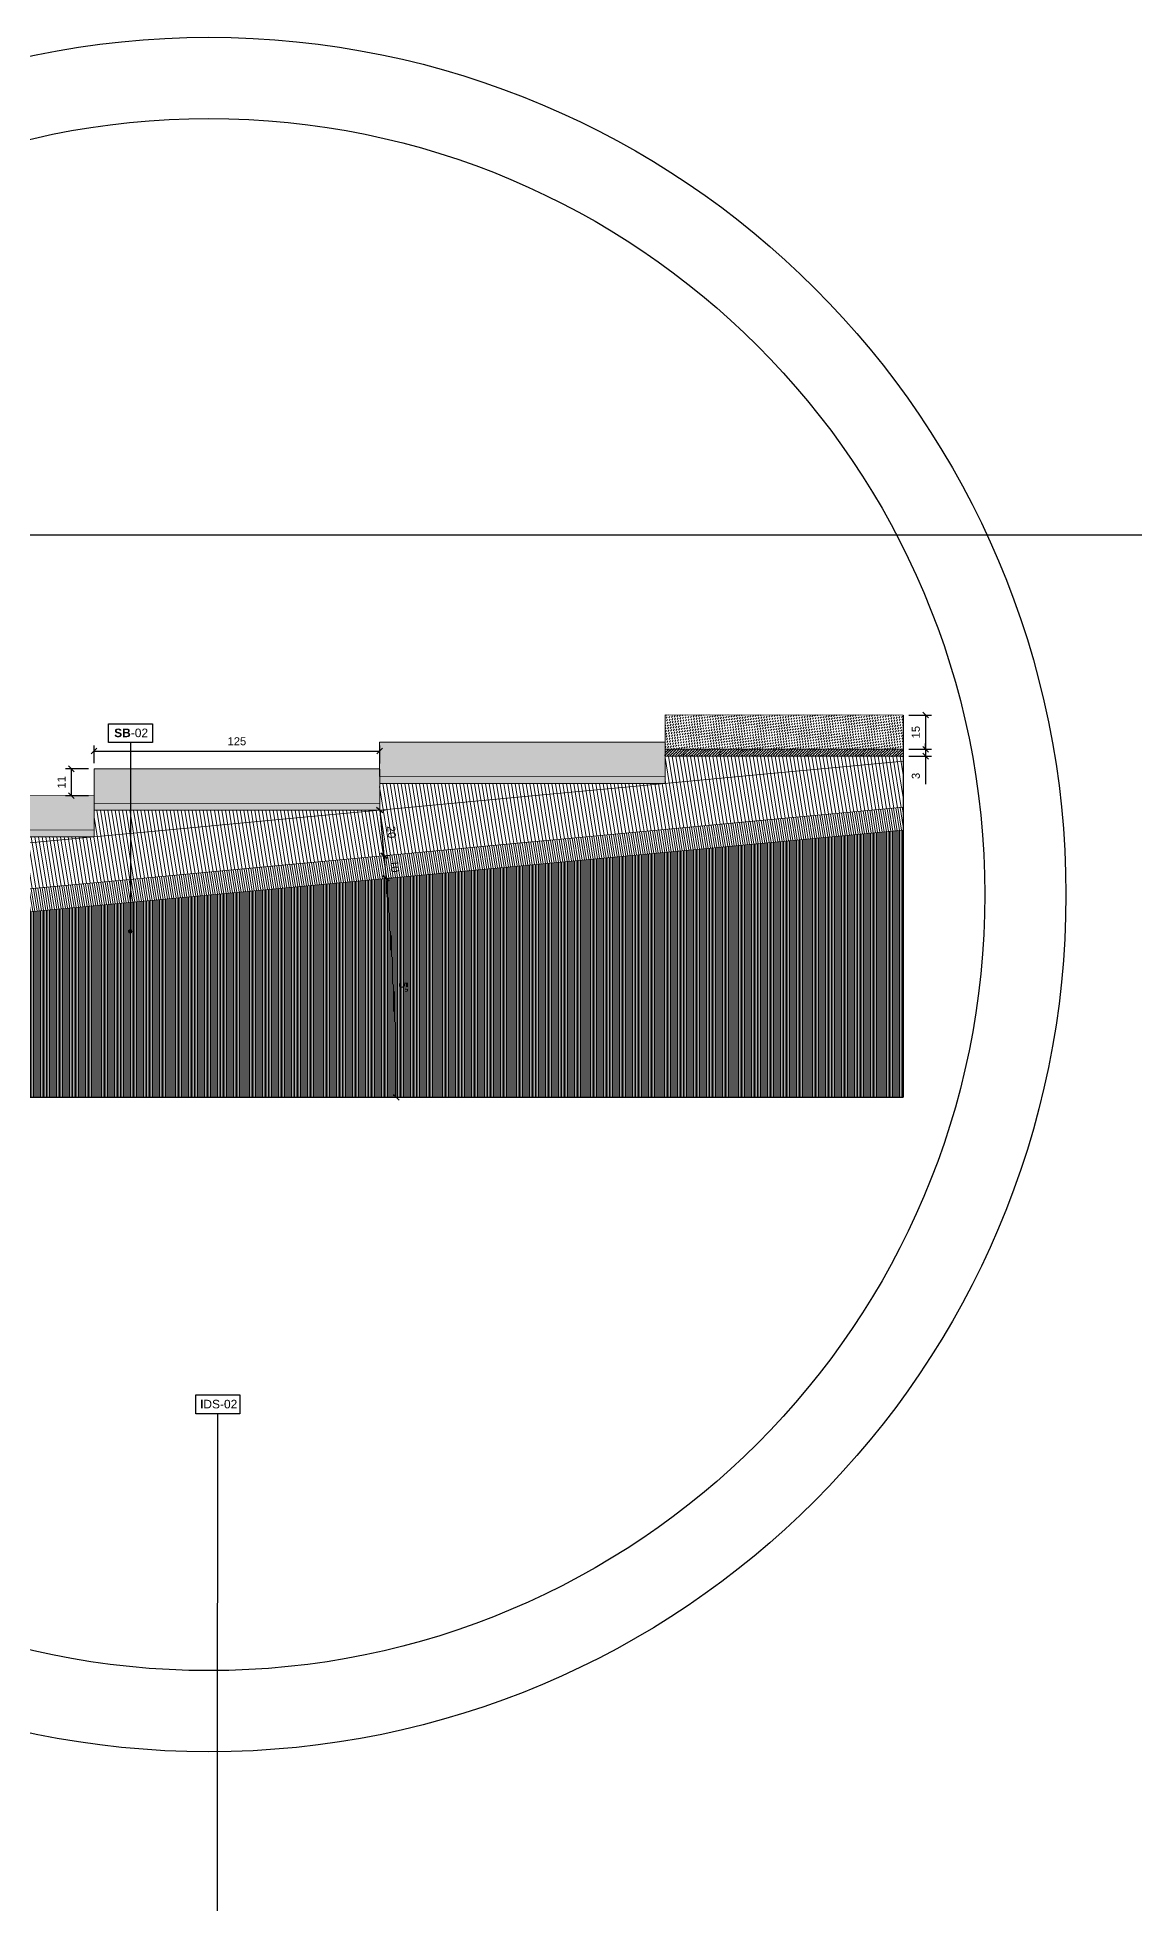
# Model space of a CAD drawing. Header units: metres. Extents: x -325 to 301, y -147 to 149.
# Drawn here: x 95.82 to 100.62, y 47.47 to 55.63 of the extents above; entities that cross this region are included whole.
import ezdxf

# ---------------------------------------------------------------- set-up
doc = ezdxf.new("R2010")
doc.units = ezdxf.units.M
doc.layers.get('Defpoints').update_dxf_attribs({"lineweight": 13})
doc.layers.add('-aux', color=50, linetype='Continuous', plot=False)
doc.layers.add('-AUX_MON', color=3, linetype='Continuous', plot=False)
doc.layers.add('0-TX-1_25', color=7, linetype='Continuous', true_color=0x3f4f7f)
doc.layers.add('EIT_3 TR sorra', color=7, linetype='Continuous', true_color=0xd8ceb0)
doc.layers.add('03-TR-Paviment_08_Natural Stone Bleachers', color=7, linetype='Continuous', lineweight=5, true_color=0xafad9d)
for name, color, linetype, lineweight in [('1-CM', 7, 'Continuous', 0), ('3-TR Formigó', 252, 'Continuous', 0), ('3-TR Seleccionat', 44, 'Continuous', 0)]:
    doc.layers.add(name, color=color, linetype=linetype, lineweight=lineweight)
for name, color, linetype in [('1-SECCIÓ', 1, 'Continuous'), ('A-KEYPLAN_HATCH', 7, 'Continuous'), ('A_TEXT_2', 7, 'Continuous')]:
    doc.layers.add(name, color=color, linetype=linetype)
doc.styles.get("Standard").update_dxf_attribs({"font": 'arial.ttf'})
doc.dimstyles.new('ISO-25', dxfattribs={"dimtxt": 0.1, "dimasz": 0.1, "dimexe": 0.1, "dimexo": 0.1, "dimgap": 0.1, "dimtad": 1, "dimdec": 0, "dimlfac": 100, "dimzin": 9, "dimtxsty": 'Standard', "dimblk": 'OBLIQUE', "dimcen": 0.1, "dimadec": 0, "dimazin": 0, "dimtfac": 1, "dimtdec": 0, "dimtmove": 0, "dimatfit": 3, "dimldrblk": 'OBLIQUE', "dimfxl": 1, "dimarcsym": 0})

# ---------------------------------------------------------------- blocks, each defined once
blk = doc.blocks.new('hatch keyplan 2')
at = {"layer": 'A-KEYPLAN_HATCH'}
blk.add_lwpolyline([(0, 0.00548), (0.01287, 0.00548), (0.01287, 0), (0, 0)], close=True, dxfattribs=at)
blk = doc.blocks.new('hatch keyplan')
at = {"layer": 'A-KEYPLAN_HATCH'}
blk.add_blockref('hatch keyplan 2', (1.43058, 0.85215), dxfattribs=at)
blk = doc.blocks.new('SB-02')
at = {"layer": 'A-KEYPLAN_HATCH'}
blk.add_blockref('hatch keyplan', (-1.43058, -0.85215), dxfattribs=at)
at = {"layer": 'A_TEXT_2', "insert": (-0.0008, 0.00408), "char_height": 0.0025, "attachment_point": 1}
blk.add_mtext_dynamic_manual_height_columns('\\pi0.00249;{\\fArial|b1|i0|c0|p34;SB}-02', width=0.0145619, gutter_width=0.015, heights=[0], dxfattribs=at)
blk = doc.blocks.new('POINT')
at = {"layer": '0-TX-1_25'}
h = blk.add_hatch(dxfattribs=at)
h.set_pattern_fill('ANGLE', color=256)
h.set_pattern_definition([(0, (-83.747, -12.726), (0, 6.985), [5.08, -1.905]), (90, (-83.747, -12.726), (-6.985, 4e-16), [5.08, -1.905])])
edge = h.paths.add_edge_path()
edge.add_arc((0, 0), 0.0075, 0, 360)
h = blk.add_hatch(color=256, dxfattribs=at)
h.dxf.hatch_style = 1
edge = h.paths.add_edge_path()
edge.add_arc((0, 0), 0.0075, 0, 360)
blk.add_circle((0, 0), 0.0075, dxfattribs=at)
blk = doc.blocks.new('_Oblique')
at = {"color": 0, "lineweight": -2}
blk.add_line((-0.5, -0.5), (0.5, 0.5), dxfattribs=at)
blk = doc.blocks.new('*D512')
at = {"layer": '0-TX-1_25', "color": 0, "lineweight": -2, "transparency": 16777216}
for p, q in [((99.6359, 52.6694), (99.7342, 52.6694)), ((99.7092, 52.6694), (99.7092, 52.5194)), ((99.6359, 52.5194), (99.7342, 52.5194))]:
    blk.add_line(p, q, dxfattribs=at)
at = {"layer": 'Defpoints', "color": 0, "transparency": 16777216}
for p in [(99.6109, 52.6694), (99.6109, 52.5194), (99.7092, 52.5194)]:
    blk.add_point(p, dxfattribs=at)
at = {"layer": '0-TX-1_25', "color": 0, "lineweight": -2, "transparency": 16777216, "xscale": 0.025, "yscale": 0.025, "zscale": 0.025}
for p, rotation in [((99.7092, 52.6694), 90), ((99.7092, 52.5194), 270)]:
    blk.add_blockref('_Oblique', p, dxfattribs=dict(at, rotation=rotation))
at = {"layer": '0-TX-1_25', "color": 0, "transparency": 16777216, "insert": (99.6663, 52.5944), "char_height": 0.035, "attachment_point": 5, "rotation": 90}
blk.add_mtext('15', dxfattribs=at)
blk = doc.blocks.new('*D513')
at = {"layer": '0-TX-1_25', "color": 0, "lineweight": -2, "transparency": 16777216}
for p, q in [((99.6359, 52.5194), (99.7342, 52.5194)), ((99.7092, 52.5194), (99.7092, 52.5444)), ((99.7092, 52.5194), (99.7092, 52.4894)), ((99.6355, 52.4894), (99.7342, 52.4894)), ((99.7092, 52.4894), (99.7092, 52.3665))]:
    blk.add_line(p, q, dxfattribs=at)
at = {"layer": 'Defpoints', "color": 0, "transparency": 16777216}
for p in [(99.6109, 52.5194), (99.6105, 52.4894), (99.7092, 52.4894)]:
    blk.add_point(p, dxfattribs=at)
at = {"layer": '0-TX-1_25', "color": 0, "lineweight": -2, "transparency": 16777216, "xscale": 0.025, "yscale": 0.025, "zscale": 0.025}
for p, rotation in [((99.7092, 52.5194), 270), ((99.7092, 52.4894), 90)]:
    blk.add_blockref('_Oblique', p, dxfattribs=dict(at, rotation=rotation))
at = {"layer": '0-TX-1_25', "color": 0, "transparency": 16777216, "insert": (99.6663, 52.4029), "char_height": 0.035, "attachment_point": 5, "rotation": 90}
blk.add_mtext('3', dxfattribs=at)
blk = doc.blocks.new('*D1832')
at = {"layer": '0-TX-1_25', "color": 0, "lineweight": -2, "transparency": 16777216}
for p, q in [((96.045, 52.4339), (95.9451, 52.4339)), ((95.9701, 52.4339), (95.9701, 52.3161)), ((96.0457, 52.3161), (95.9451, 52.3161))]:
    blk.add_line(p, q, dxfattribs=at)
at = {"layer": 'Defpoints', "color": 0, "transparency": 16777216}
for p in [(96.07, 52.4339), (95.9701, 52.3161), (96.0707, 52.3161)]:
    blk.add_point(p, dxfattribs=at)
at = {"layer": '0-TX-1_25', "color": 0, "lineweight": -2, "transparency": 16777216, "xscale": 0.025, "yscale": 0.025, "zscale": 0.025}
for p, rotation in [((95.9701, 52.4339), 90), ((95.9701, 52.3161), 270)]:
    blk.add_blockref('_Oblique', p, dxfattribs=dict(at, rotation=rotation))
at = {"layer": '0-TX-1_25', "color": 0, "transparency": 16777216, "insert": (95.9275, 52.375), "char_height": 0.035, "attachment_point": 5, "rotation": 90}
blk.add_mtext('11', dxfattribs=at)
blk = doc.blocks.new('*D1833')
at = {"layer": '0-TX-1_25', "color": 0, "lineweight": -2, "transparency": 16777216}
for p, q in [((96.07, 52.4589), (96.07, 52.5364)), ((96.07, 52.5114), (97.32, 52.5114)), ((97.32, 52.4579), (97.32, 52.5364))]:
    blk.add_line(p, q, dxfattribs=at)
at = {"layer": 'Defpoints', "color": 0, "transparency": 16777216}
for p in [(97.32, 52.5114), (96.07, 52.4339), (97.32, 52.4329)]:
    blk.add_point(p, dxfattribs=at)
at = {"layer": '0-TX-1_25', "color": 0, "lineweight": -2, "transparency": 16777216, "xscale": 0.025, "yscale": 0.025, "zscale": 0.025, "rotation": 180}
blk.add_blockref('_Oblique', (96.07, 52.5114), dxfattribs=at)
at = {"layer": '0-TX-1_25', "color": 0, "lineweight": -2, "transparency": 16777216, "xscale": 0.025, "yscale": 0.025, "zscale": 0.025}
blk.add_blockref('_Oblique', (97.32, 52.5114), dxfattribs=at)
at = {"layer": '0-TX-1_25', "color": 0, "transparency": 16777216, "insert": (96.695, 52.5543), "char_height": 0.035, "attachment_point": 5}
blk.add_mtext('125', dxfattribs=at)
blk = doc.blocks.new('I-06B')
at = {"layer": 'A-KEYPLAN_HATCH'}
blk.add_blockref('hatch keyplan', (-1.43058, -0.85215), dxfattribs=at)
at = {"layer": 'A_TEXT_2', "insert": (-0.0008, 0.00405), "char_height": 0.0025, "attachment_point": 1}
blk.add_mtext_dynamic_manual_height_columns('\\pi0.00206;{\\fArial|b1|i0|c0|p34;I}DS-02', width=0.0145619, gutter_width=0.015, heights=[0], dxfattribs=at)
blk = doc.blocks.new('*D2949')
at = {"layer": '0-TX-1_25', "color": 0, "lineweight": -2, "transparency": 16777216}
for p, q in [((97.3199, 52.2528), (97.3447, 52.2551)), ((97.3199, 52.2528), (97.3385, 52.0537)), ((97.3385, 52.0537), (97.3634, 52.056))]:
    blk.add_line(p, q, dxfattribs=at)
at = {"layer": 'Defpoints', "color": 0, "transparency": 16777216}
for p in [(97.3199, 52.2528), (97.3385, 52.0537), (97.3385, 52.0537)]:
    blk.add_point(p, dxfattribs=at)
at = {"layer": '0-TX-1_25', "color": 0, "lineweight": -2, "transparency": 16777216, "xscale": 0.025, "yscale": 0.025, "zscale": 0.025}
for p, rotation in [((97.3199, 52.2528), 95.34383030047061), ((97.3385, 52.0537), 275.3438303004706)]:
    blk.add_blockref('_Oblique', p, dxfattribs=dict(at, rotation=rotation))
at = {"layer": '0-TX-1_25', "color": 0, "transparency": 16777216, "insert": (97.3719, 52.1572), "char_height": 0.035, "attachment_point": 5, "rotation": 275.34383}
blk.add_mtext('20', dxfattribs=at)
blk = doc.blocks.new('*D2950')
at = {"layer": '0-TX-1_25', "color": 0, "lineweight": -2, "transparency": 16777216}
for p, q in [((97.3385, 52.0537), (97.3634, 52.056)), ((97.3385, 52.0537), (97.3478, 51.9541)), ((97.3478, 51.9541), (97.3727, 51.9564))]:
    blk.add_line(p, q, dxfattribs=at)
at = {"layer": 'Defpoints', "color": 0, "transparency": 16777216}
for p in [(97.3385, 52.0537), (97.3478, 51.9541), (97.3478, 51.9541)]:
    blk.add_point(p, dxfattribs=at)
at = {"layer": '0-TX-1_25', "color": 0, "lineweight": -2, "transparency": 16777216, "xscale": 0.025, "yscale": 0.025, "zscale": 0.025}
for p, rotation in [((97.3385, 52.0537), 95.3438303004687), ((97.3478, 51.9541), 275.3438303004687)]:
    blk.add_blockref('_Oblique', p, dxfattribs=dict(at, rotation=rotation))
at = {"layer": '0-TX-1_25', "color": 0, "transparency": 16777216, "insert": (97.3858, 52.0079), "char_height": 0.035, "attachment_point": 5, "rotation": 275.34383}
blk.add_mtext('10', dxfattribs=at)
blk = doc.blocks.new('*D2951')
at = {"layer": '0-TX-1_25', "color": 0, "lineweight": -2, "transparency": 16777216}
blk.add_arc((87.1189, 50.9973), 10.2733, 360, 5.34383, dxfattribs=at)
at = {"layer": 'Defpoints', "color": 0, "transparency": 16777216}
for p in [(99.6106, 52.1658), (95.0209, 51.7364), (97.3872, 51.3166), (92.6109, 50.9973), (99.6109, 50.9973)]:
    blk.add_point(p, dxfattribs=at)
at = {"layer": '0-TX-1_25', "color": 0, "lineweight": -2, "transparency": 16777216, "xscale": 0.025, "yscale": 0.025, "zscale": 0.025}
for p, rotation in [((97.3475, 51.9541), 95.34383030046985), ((97.3921, 50.9973), 269.9999999844862)]:
    blk.add_blockref('_Oblique', p, dxfattribs=dict(at, rotation=rotation))
at = {"layer": '0-TX-1_25', "color": 0, "transparency": 16777216, "insert": (97.4237, 51.4782), "char_height": 0.035, "attachment_point": 5, "rotation": 272.67192}
blk.add_mtext('5°', dxfattribs=at)

msp = doc.modelspace()

# ---------------------------------------------------------------- hatches: boundary and pattern name
at = {"layer": '03-TR-Paviment_08_Natural Stone Bleachers'}
h = msp.add_hatch(dxfattribs=at)
h.set_pattern_fill('DASH', color=256, scale=0.002611, angle=232.99405, style=0, double=1)
h.set_pattern_definition([(232.994051, (-53.294984, -72.498246), (0.00163032692, -0.01160912496), [0.0082894435, -0.0082894435])])
h.paths.add_polyline_path([(99.6109, 52.5192), (99.6109, 52.6696), (98.5693, 52.6706), (98.5694, 52.52)])
h = msp.add_hatch(dxfattribs=at)
h.set_pattern_fill('DASH', color=256, scale=0.002611, angle=232.99405, style=0, double=1)
h.set_pattern_definition([(232.994051, (-54.544937, -72.6179085), (0.00163032692, -0.01160912496), [0.0082894435, -0.0082894435])])
h.paths.add_polyline_path([(98.5692, 52.3994), (98.5686, 52.5497), (97.3193, 52.551), (97.3195, 52.4003)])
h = msp.add_hatch(dxfattribs=at)
h.set_pattern_fill('DASH', color=256, scale=0.002611, angle=232.99405, style=0, double=1)
h.set_pattern_definition([(232.994051, (-55.794233, -72.734731), (0.00163032692, -0.01160912496), [0.0082894435, -0.0082894435])])
h.paths.add_polyline_path([(97.3199, 52.2826), (97.3193, 52.4329), (96.07, 52.4342), (96.0702, 52.2835)])
h = msp.add_hatch(dxfattribs=at)
h.set_pattern_fill('DASH', color=256, scale=0.002611, angle=232.99405, style=0, double=1)
h.set_pattern_definition([(232.994051, (-57.043485, -72.851554), (0.00163032692, -0.01160912496), [0.0082894435, -0.0082894435])])
h.paths.add_polyline_path([(96.0706, 52.1658), (96.07, 52.3161), (94.8208, 52.3173), (94.8209, 52.1667)])
at = {"layer": '3-TR Formigó'}
h = msp.add_hatch(dxfattribs=at)
h.set_pattern_fill('ANSI31', color=256, scale=0.005, angle=-125.82476, style=0)
h.set_pattern_definition([(279.175244, (-9.25, 0.6), (0.0156718834, 0.0025313427), [])])
h.paths.add_polyline_path([(99.6106, 52.2662), (99.6105, 52.4894), (98.5692, 52.49), (98.5691, 52.3696), (97.3192, 52.3703), (97.3199, 52.2528), (96.0707, 52.2535), (96.0706, 52.1359), (94.8208, 52.1367), (94.8209, 51.9174), (94.5209, 51.9163), (94.5209, 51.2174), (95.0209, 51.2174), (95.0209, 51.8369)])
h = msp.add_hatch(dxfattribs=at)
h.set_pattern_fill('ANSI31', color=256, scale=0.003, angle=234.17524)
h.set_pattern_definition([(279.175244, (-113.9411585, 7.815517), (0.00940313004, 0.0015188056), [])])
h.paths.add_polyline_path([(99.6106, 52.2662), (95.0209, 51.8364), (95.0209, 51.7364), (99.6106, 52.1658)])
at = {"layer": '3-TR Seleccionat'}
h = msp.add_hatch(dxfattribs=at)
h.set_pattern_fill('ANSI31', color=256, scale=0.002, angle=45)
h.set_pattern_definition([(90, (-9.25, 0.6), (-0.00635, 0), [])])
h.paths.add_polyline_path([(94.5196, 51.7103), (94.4167, 51.7183), (92.6049, 51.7545), (92.6109, 50.9963), (99.6109, 50.9983), (99.6106, 52.1658), (95.0209, 51.7364), (95.0209, 51.1174), (94.5221, 51.1174)])
at = {"layer": 'EIT_3 TR sorra'}
h = msp.add_hatch(dxfattribs=at)
h.set_pattern_fill('ANSI36', color=256, scale=0.002552, angle=-0.56745, style=0, double=1)
h.set_pattern_definition([(44.43255, (95.894849, 56.564958), (0.004452031, 0.015709518), [0.020252618, -0.004050524, 0, -0.004050524])])
h.paths.add_polyline_path([(99.6109, 52.4894), (99.6109, 52.5194), (98.5692, 52.52), (98.5689, 52.49)])
h = msp.add_hatch(dxfattribs=at)
h.set_pattern_fill('ANSI36', color=256, scale=0.002552, angle=-0.56745, style=0, double=1)
h.set_pattern_definition([(44.43255, (94.644896, 56.445296), (0.004452031, 0.015709518), [0.020252618, -0.004050524, 0, -0.004050524])])
h.paths.add_polyline_path([(98.5692, 52.3696), (98.5692, 52.3996), (97.3192, 52.4003), (97.3189, 52.3703)])
h = msp.add_hatch(dxfattribs=at)
h.set_pattern_fill('ANSI36', color=256, scale=0.002552, angle=-0.56745, style=0, double=1)
h.set_pattern_definition([(44.43255, (93.3956, 56.3284735), (0.004452031, 0.015709518), [0.020252618, -0.004050524, 0, -0.004050524])])
h.paths.add_polyline_path([(97.3199, 52.2528), (97.3199, 52.2828), (96.0699, 52.2835), (96.0696, 52.2535)])
h = msp.add_hatch(dxfattribs=at)
h.set_pattern_fill('ANSI36', color=256, scale=0.002552, angle=-0.56745, style=0, double=1)
h.set_pattern_definition([(44.43255, (92.146348, 56.211651), (0.004452031, 0.015709518), [0.020252618, -0.004050524, 0, -0.004050524])])
h.paths.add_polyline_path([(96.0707, 52.1359), (96.0706, 52.1659), (94.8207, 52.1667), (94.8204, 52.1367)])

# ---------------------------------------------------------------- linework, layer by layer
at = {"layer": '-aux'}
msp.add_line((92.6109, 50.9973), (99.6109, 50.9973), dxfattribs=at)
msp.add_lwpolyline([(12.2345, 53.4569), (142.2345, 53.4569)], dxfattribs=at)
at = {"layer": '-AUX_MON'}
for radius in [3.7503, 3.3952]:
    msp.add_circle((96.5728, 51.8838), radius, dxfattribs=at)
at = {"layer": '0-TX-1_25'}
for points in [[(96.2291, 52.5487), (96.2291, 51.7228)], [(96.6074, 44.6498), (96.6115, 49.6128)]]:
    msp.add_lwpolyline(points, dxfattribs=at)
at = {"layer": '1-CM'}
for points in [[(99.6109, 52.5193), (98.5694, 52.5202), (98.5693, 52.6704)], [(98.5693, 52.67), (99.6109, 52.6694)], [(98.5692, 52.3994), (97.3195, 52.4005), (97.3193, 52.5508)], [(98.5693, 52.55), (97.3193, 52.5508)], [(98.5692, 52.52), (98.5691, 52.3696)], [(98.5692, 52.52), (99.6109, 52.5194)], [(99.6109, 52.5193), (98.5694, 52.5202)], [(97.3199, 52.2826), (96.0702, 52.2837), (96.07, 52.4339)], [(97.32, 52.4332), (96.07, 52.4339)], [(97.32, 52.4329), (97.3199, 52.2528)], [(98.5692, 52.49), (99.6109, 52.4894)], [(97.3192, 52.4003), (98.5685, 52.3996)], [(97.3192, 52.3703), (98.5684, 52.3696)], [(98.5692, 52.3994), (97.3195, 52.4005)], [(96.0706, 52.1658), (94.8209, 52.1669), (94.8208, 52.3171)], [(94.8208, 52.3167), (96.07, 52.3159)], [(95.0209, 51.8369), (99.6109, 52.2662)], [(96.0699, 52.2835), (97.3192, 52.2828)], [(97.3199, 52.2826), (96.0702, 52.2837)], [(96.0707, 52.3161), (96.0706, 52.1359)], [(96.0699, 52.2535), (97.3192, 52.2528)], [(94.8207, 52.1667), (96.0699, 52.1659)], [(94.8207, 52.1367), (96.0699, 52.1359)], [(96.0706, 52.1658), (94.8209, 52.1669)], [(95.0209, 51.7364), (99.6106, 52.1658)]]:
    msp.add_lwpolyline(points, dxfattribs=at)
at = {"layer": '1-CM', "color": 251, "true_color": 0x636466}
msp.add_lwpolyline([(94.8208, 52.0191), (99.6105, 52.467)], dxfattribs=at)
at = {"layer": '1-SECCIÓ'}
msp.add_line((99.6105, 52.6694), (99.6109, 50.9973), dxfattribs=at)

# ---------------------------------------------------------------- block references
at = {"layer": '0-TX-1_25', "xscale": 15, "yscale": 15, "zscale": 15}
for name, p in [('SB-02', (96.1326, 52.5487)), ('I-06B', (96.5149, 49.6128))]:
    msp.add_blockref(name, p, dxfattribs=at)
at = {"layer": '0-TX-1_25'}
msp.add_blockref('POINT', (96.2291, 51.7228), dxfattribs=at)

# ---------------------------------------------------------------- dimensions: what is measured, and where the dimension line sits
for base, p1, p2, picture, middle in [((99.7092, 52.5194), (99.6109, 52.6694), (99.6109, 52.5194), '*D512', (99.6663, 52.5944)), ((99.7092, 52.4894), (99.6109, 52.5194), (99.6105, 52.4894), '*D513', (99.6663, 52.4029))]:
    dim = msp.add_linear_dim(base=base, p1=p1, p2=p2, angle=90, dimstyle='ISO-25', override={"dimtxt": 0.035, "dimasz": 0.025, "dimexe": 0.025, "dimexo": 0.025, "dimgap": 0.025, "dimblk1": 'Oblique', "dimblk2": 'Oblique', "dimsah": 1, "dimfxl": 0.1, "dimfxlon": 1, "dimarcsym": 1}, dxfattribs=at)
    dim.commit()
    dim.dimension.update_dxf_attribs({"geometry": picture, "text_midpoint": middle})
dim = msp.add_linear_dim(base=(97.32, 52.5114), p1=(96.07, 52.4339), p2=(97.32, 52.4329), dimstyle='ISO-25', override={"dimtxt": 0.035, "dimasz": 0.025, "dimexe": 0.025, "dimexo": 0.025, "dimgap": 0.025, "dimblk1": 'Oblique', "dimblk2": 'Oblique', "dimsah": 1, "dimfxl": 0.1, "dimfxlon": 1, "dimarcsym": 1}, dxfattribs=at)
dim.commit()
dim.dimension.update_dxf_attribs({"geometry": '*D1833', "text_midpoint": (96.695, 52.5543)})
dim = msp.add_linear_dim(base=(95.9701, 52.3161), p1=(96.07, 52.4339), p2=(96.0707, 52.3161), angle=90, text='11', dimstyle='ISO-25', override={"dimtxt": 0.035, "dimasz": 0.025, "dimexe": 0.025, "dimexo": 0.025, "dimgap": 0.025, "dimblk1": 'Oblique', "dimblk2": 'Oblique', "dimsah": 1, "dimfxl": 0.1, "dimfxlon": 1, "dimarcsym": 1}, dxfattribs=at)
dim.commit()
dim.dimension.update_dxf_attribs({"geometry": '*D1832', "text_midpoint": (95.9275, 52.375)})
for p1, p2, picture, middle in [((97.3199, 52.2528), (97.3385, 52.0537), '*D2949', (97.3719, 52.1572)), ((97.3385, 52.0537), (97.3478, 51.9541), '*D2950', (97.3858, 52.0079))]:
    dim = msp.add_aligned_dim(p1=p1, p2=p2, distance=0, dimstyle='ISO-25', override={"dimtxt": 0.035, "dimasz": 0.025, "dimexe": 0.025, "dimexo": 0.025, "dimgap": 0.025, "dimblk1": 'Oblique', "dimblk2": 'Oblique', "dimsah": 1, "dimfxl": 0.1, "dimfxlon": 1, "dimarcsym": 1}, dxfattribs=at)
    dim.commit()
    dim.dimension.update_dxf_attribs({"geometry": picture, "text_midpoint": middle})
dim = msp.add_angular_dim_2l(base=(97.3872, 51.3166), line1=((92.6109, 50.9973), (99.6109, 50.9973)), line2=((95.0209, 51.7364), (99.6106, 52.1658)), dimstyle='ISO-25', override={"dimtxt": 0.035, "dimasz": 0.025, "dimexe": 0.025, "dimexo": 0.025, "dimgap": 0.025, "dimblk1": 'Oblique', "dimblk2": 'Oblique', "dimsah": 1, "dimfxl": 0.1, "dimfxlon": 1, "dimarcsym": 1}, dxfattribs=at)
dim.commit()
dim.dimension.update_dxf_attribs({"geometry": '*D2951', "text_midpoint": (97.4237, 51.4782)})

doc.saveas('drawing.dxf')
